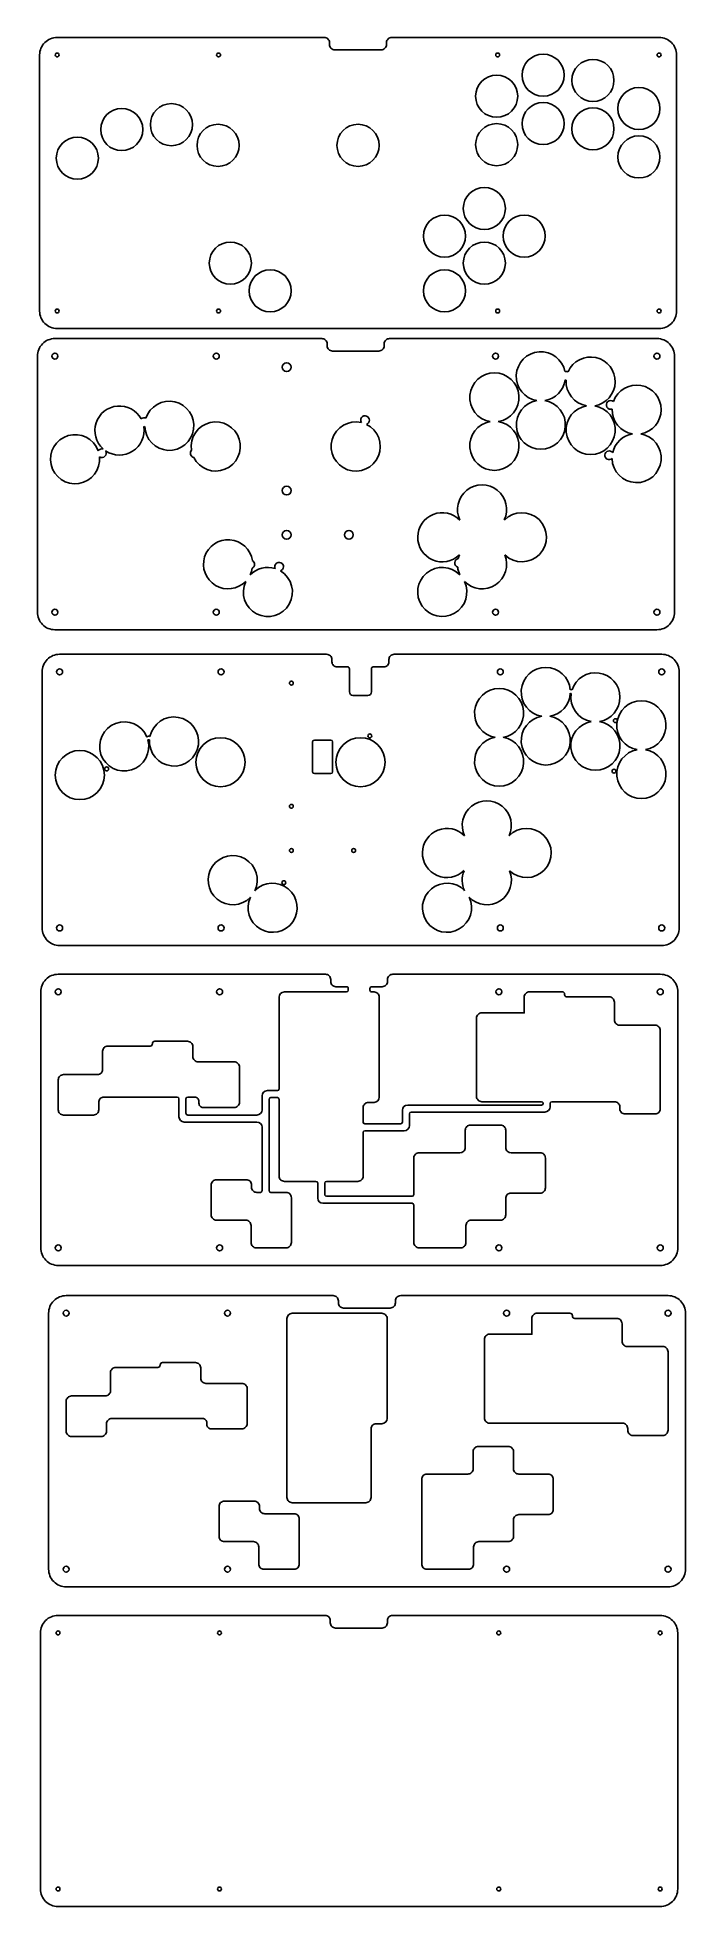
# Model space of a CAD drawing. Header units: inches. Extents: x 57 to 427, y 54 to 1119.
import ezdxf

# ---------------------------------------------------------------- set-up
doc = ezdxf.new("R2010")
doc.units = ezdxf.units.IN
doc.header["$MEASUREMENT"] = 0

msp = doc.modelspace()

# ---------------------------------------------------------------- linework, layer by layer
at = {"linetype": 'Continuous'}
for p, q in [((245.6, 744.1), (237.1, 744.1)), ((224.5, 718.6), (215.1, 718.6))]:
    msp.add_line(p, q, dxfattribs=at)
for p, q in [((214.1, 717.6), (214.1, 700.5)), ((225.5, 717.6), (225.5, 700.5)), ((215.1, 699.5), (224.5, 699.5)), ((137.9, 514.2), (137.9, 504)), ((141.9, 514.2), (141.9, 506)), ((142.9, 515.2), (147.5, 515.2)), ((185.3, 508), (185.3, 515.9)), ((194, 518.9), (188.3, 518.9)), ((189.3, 461.9), (189.3, 513.9)), ((194, 514.9), (190.3, 514.9)), ((345.5, 511.6), (345.5, 511.6)), ((349.5, 511.6), (349.5, 509.7)), ((140.9, 501), (182.3, 501)), ((142.9, 505), (182.3, 505)), ((242.9, 509.2), (242.9, 501)), ((265.3, 501), (265.3, 507.7)), ((268.3, 510.7), (344.6, 510.7)), ((269.3, 499), (269.3, 505.7)), ((270.3, 506.7), (346.5, 506.7)), ((185.3, 461.9), (185.3, 498)), ((243.9, 500), (264.3, 500)), ((243.9, 496), (266.3, 496)), ((217, 466.2), (217, 457.7)), ((221, 466.2), (221, 459.7)), ((270.8, 458.7), (222, 458.7)), ((270.8, 454.7), (220, 454.7))]:
    msp.add_line(p, q)
for points in [[(259.2, 1119), (411.6, 1119, -0.414214), (421.6, 1109), (421.6, 963.1, -0.414214), (411.6, 953.1), (68.5, 953.1, -0.414214), (58.5, 963.1), (58.5, 1109, -0.414214), (68.5, 1119), (220.7, 1119, -0.414214), (223.7, 1116), (223.7, 1114.9, 0.414214), (226.7, 1111.9), (253.2, 1111.9, 0.414214), (256.2, 1114.9), (256.2, 1116, -0.414214)], [(257.9, 947.4), (410.4, 947.4, -0.414214), (420.4, 937.4), (420.4, 791.5, -0.414214), (410.4, 781.5), (67.2, 781.5, -0.414214), (57.2, 791.5), (57.2, 937.4, -0.414214), (67.2, 947.4), (219.4, 947.4, -0.414214), (222.4, 944.4), (222.4, 943.3, 0.414214), (225.4, 940.3), (251.9, 940.3, 0.414214), (254.9, 943.3), (254.9, 944.4, -0.414214)], [(264.3, 402.1), (416.7, 402.1, -0.414214), (426.7, 392.1), (426.7, 246.2, -0.414214), (416.7, 236.2), (73.6, 236.2, -0.414214), (63.6, 246.2), (63.6, 392.1, -0.414214), (73.6, 402.1), (225.8, 402.1, -0.414214), (228.8, 399.1), (228.8, 398, 0.414214), (231.8, 395), (258.3, 395, 0.414214), (261.3, 398), (261.3, 399.1, -0.414214)], [(247.4, 326.1), (247.4, 287.1, -0.414214), (244.4, 284.1), (202.5, 284.1, -0.414214), (199.5, 287.1), (199.5, 389, -0.414213), (202.5, 392), (253.6, 392, -0.414294), (256.6, 389), (256.6, 332.1, -0.414134), (253.6, 329.1), (250.4, 329.1, 0.414214)], [(312, 377.1), (312, 332.4, 0.414214), (315, 329.4), (390.7, 329.4, -0.414214), (393.7, 326.4), (393.7, 325.4, 0.414214), (396.7, 322.4), (413.7, 322.4, 0.414214), (416.7, 325.4), (416.7, 370.1, 0.414214), (413.7, 373.1), (393.5, 373.1, -0.414214), (390.5, 376.1), (390.5, 386.1, 0.414214), (387.5, 389.1), (363.6, 389.1, -0.414214), (362.2, 390.5), (362.2, 390.7, 0.414214), (360.8, 392.1), (342.1, 392.1, 0.414214), (339.1, 389.1), (339.1, 380.1), (315, 380.1, 0.414214)], [(153.8, 329.7), (153.8, 328.6, 0.414214), (156.2, 326.2), (173.8, 326.2, 0.414214), (176.8, 329.2), (176.8, 349.1, 0.414214), (173.8, 352.1), (153.3, 352.1, -0.414214), (150.3, 355.1), (150.3, 360.9, 0.414214), (147.3, 363.9), (128.5, 363.9, 0.414214), (127.2, 362.6), (127.2, 362.5, -0.414214), (125.9, 361.2), (101.9, 361.2, 0.414214), (98.9, 358.2), (98.9, 347.9, -0.414214), (95.9, 344.9), (76.6, 344.9, 0.414214), (73.6, 341.9), (73.6, 324.8, 0.414214), (76.6, 321.8), (93.6, 321.8, 0.414214), (96.6, 324.8), (96.6, 329.1, -0.414214), (99.6, 332.1), (151.4, 332.1, -0.414214)], [(276.3, 249.2), (276.3, 297.4, -0.414214), (279.3, 300.4), (302.6, 300.4, 0.414214), (305.6, 303.4), (305.6, 313.2, -0.414214), (308.6, 316.2), (325.6, 316.2, -0.414214), (328.6, 313.2), (328.6, 303.4, 0.414214), (331.6, 300.4), (348.3, 300.4, -0.414214), (351.3, 297.4), (351.3, 280.3, -0.414214), (348.3, 277.3), (331.6, 277.3, 0.414214), (328.6, 274.3), (328.6, 264.9, -0.414214), (325.6, 261.9), (308.9, 261.9, 0.414214), (305.9, 258.9), (305.9, 249.2, -0.414214), (302.9, 246.2), (279.3, 246.2, -0.414214)], [(183.8, 280.8), (183.8, 282, 0.414214), (180.8, 285), (163.8, 285, 0.414214), (160.8, 282), (160.8, 264.9, 0.414214), (163.8, 261.9), (180.4, 261.9, -0.414214), (183.4, 258.9), (183.4, 249.2, 0.414214), (186.4, 246.2), (203.5, 246.2, 0.414214), (206.5, 249.2), (206.5, 274.8, 0.414214), (203.5, 277.8), (186.8, 277.8, -0.414214)], [(259.7, 219.9), (412.2, 219.9, -0.414214), (422.2, 209.9), (422.2, 64, -0.414214), (412.2, 54), (69, 54, -0.414214), (59, 64), (59, 209.9, -0.414214), (69, 219.9), (221.2, 219.9, -0.414214), (224.2, 216.9), (224.2, 215.7, 0.414214), (227.2, 212.7), (253.7, 212.7, 0.414214), (256.7, 215.7), (256.7, 216.9, -0.414214)]]:
    msp.add_lwpolyline(points, format="xyb", close=True)
for points in [[(247.6, 746.1), (247.6, 759.3, -0.414214), (248.6, 760.3), (254.6, 760.3, 0.414214), (257.6, 763.3), (257.6, 764.5, -0.414214), (260.6, 767.5), (413.1, 767.5, -0.414214), (423.1, 757.5), (423.1, 611.6, -0.414214), (413.1, 601.6), (69.9, 601.6, -0.414214), (59.9, 611.6), (59.9, 757.5, -0.414214), (69.9, 767.5), (222.1, 767.5, -0.414214), (225.1, 764.5), (225.1, 763.3, 0.414214), (228.1, 760.3), (234.1, 760.3, -0.414214), (235.1, 759.3), (235.1, 746.1)], [(195, 519.9), (195, 572.1, -0.414213), (198, 575.1), (233.4, 575.1, 0.414213), (234.4, 576.1), (234.4, 577.1, 0.414214), (233.4, 578.1), (227.4, 578.1, -0.414214), (224.4, 581.1), (224.4, 582.2, 0.414214), (221.4, 585.2), (69.1, 585.2, 0.414214), (59.1, 575.2), (59.1, 429.3, 0.414214), (69.1, 419.3), (412.3, 419.3, 0.414214), (422.3, 429.3), (422.3, 575.2, 0.414214), (412.3, 585.2), (259.8, 585.2, 0.414214), (256.8, 582.2), (256.8, 581.1, -0.414214), (253.8, 578.1), (247.8, 578.1, 0.414214), (246.8, 577.1), (246.8, 576.1, 0.414214), (247.8, 575.1), (249.1, 575.1, -0.414294), (252.1, 572.1), (252.1, 515.2, -0.414134), (249.1, 512.2), (245.9, 512.2, 0.414214), (242.9, 509.2)], [(350.5, 512.6), (386.2, 512.6, -0.414214), (389.2, 509.6), (389.2, 508.6, 0.414214), (392.2, 505.6), (409.3, 505.6, 0.414214), (412.3, 508.6), (412.3, 553.2, 0.414214), (409.3, 556.2), (389.1, 556.2, -0.414214), (386.1, 559.2), (386.1, 569.3, 0.414214), (383.1, 572.3), (359.1, 572.3, -0.414214), (357.7, 573.7), (357.7, 573.8, 0.414214), (356.3, 575.2), (337.7, 575.2, 0.414214), (334.7, 572.2), (334.7, 563.2), (310.5, 563.2, 0.414214), (307.5, 560.2), (307.5, 515.6, 0.414214), (310.5, 512.6), (344.6, 512.6)], [(146.9, 515.2, -0.414214), (149.3, 512.8), (149.3, 511.7, 0.414214), (151.7, 509.3), (169.4, 509.3, 0.414214), (172.4, 512.3), (172.4, 532.3, 0.414214), (169.4, 535.3), (148.8, 535.3, -0.414214), (145.8, 538.3), (145.8, 544, 0.414214), (142.8, 547), (124.1, 547, 0.414214), (122.8, 545.7), (122.8, 545.6, -0.414214), (121.5, 544.3), (97.4, 544.3, 0.414214), (94.4, 541.3), (94.4, 531, -0.414214), (91.4, 528), (72.1, 528, 0.414214), (69.1, 525), (69.1, 508, 0.414214), (72.1, 505), (89.2, 505, 0.414214), (92.2, 508), (92.2, 512.2, -0.414214), (95.2, 515.2), (136.9, 515.2)], [(216, 467.2), (198, 467.2, -0.414214), (195, 470.2), (195, 513.9)], [(242.9, 495), (242.9, 470.2, -0.414214), (239.9, 467.2), (222, 467.2)], [(271.8, 459.7), (271.8, 480.5, -0.414214), (274.8, 483.5), (298.1, 483.5, 0.414214), (301.1, 486.5), (301.1, 496.3, -0.414214), (304.1, 499.3), (321.2, 499.3, -0.414214), (324.2, 496.3), (324.2, 486.5, 0.414214), (327.2, 483.5), (343.8, 483.5, -0.414214), (346.8, 480.5), (346.8, 463.5, -0.414214), (343.8, 460.5), (327.2, 460.5, 0.414214), (324.2, 457.5), (324.2, 448.1, -0.414214), (321.2, 445.1), (304.5, 445.1, 0.414214), (301.5, 442.1), (301.5, 432.3, -0.414214), (298.5, 429.3), (274.8, 429.3, -0.414214), (271.8, 432.3), (271.8, 453.7)], [(184.3, 460.9), (182.3, 460.9, -0.414214), (179.3, 463.9), (179.3, 465.1, 0.414214), (176.3, 468.1), (159.3, 468.1, 0.414214), (156.3, 465.1), (156.3, 448.1, 0.414214), (159.3, 445.1), (176, 445.1, -0.414214), (179, 442.1), (179, 432.3, 0.414214), (182, 429.3), (199, 429.3, 0.414214), (202, 432.3), (202, 457.9, 0.414214), (199, 460.9), (190.3, 460.9)]]:
    msp.add_lwpolyline(points, format="xyb")
for centre, radius in [((68.5, 1109), 1.1), ((160.5, 1109), 1.1), ((319.6, 1109), 1.1), ((345.5, 1097.5), 12), ((411.6, 1109), 1.1), ((319, 1085.5), 12), ((373.9, 1094.5), 12), ((400.1, 1078.5), 12), ((105.3, 1066.5), 12), ((133.6, 1069.3), 12), ((345.5, 1069.9), 12), ((373.9, 1066.9), 12), ((160.2, 1057.5), 12), ((240, 1057.5), 12), ((319, 1057.9), 12), ((80, 1050.2), 12), ((400.1, 1050.9), 12), ((312, 1021.5), 12), ((289.3, 1005.8), 12), ((334.7, 1005.8), 12), ((167.2, 990.4), 12), ((312, 990.4), 12), ((189.9, 974.6), 12), ((289.3, 974.6), 12), ((68.5, 963.1), 1.1), ((160.5, 963.1), 1.1), ((319.6, 963.1), 1.1), ((411.6, 963.1), 1.1), ((67.2, 937.4), 1.7), ((67.2, 937.4), 1.7), ((159.2, 937.4), 1.7), ((159.2, 937.4), 1.7), ((318.4, 937.4), 1.7), ((318.4, 937.4), 1.7), ((410.4, 937.4), 1.7), ((410.4, 937.4), 1.7), ((199.3, 931.1), 2.5), ((199.3, 860.8), 2.5), ((199.3, 835.6), 2.5), ((234.8, 835.6), 2.5), ((67.2, 791.5), 1.7), ((67.2, 791.5), 1.7), ((159.2, 791.5), 1.7), ((159.2, 791.5), 1.7), ((318.4, 791.5), 1.7), ((318.4, 791.5), 1.7), ((410.4, 791.5), 1.7), ((410.4, 791.5), 1.7), ((69.9, 757.5), 1.7), ((69.9, 757.5), 1.7), ((161.9, 757.5), 1.7), ((161.9, 757.5), 1.7), ((321.1, 757.5), 1.7), ((321.1, 757.5), 1.7), ((413.1, 757.5), 1.7), ((413.1, 757.5), 1.7), ((202, 751.1), 1.1), ((386.7, 729.7), 1.1), ((161.6, 706), 14), ((241.4, 706), 14), ((246.7, 721), 1.1), ((81.4, 698.7), 14), ((96.7, 702.2), 1.1), ((385.9, 700.9), 1.1), ((202, 680.9), 1.1), ((202, 655.7), 1.1), ((237.5, 655.7), 1.1), ((197.7, 637.4), 1.1), ((69.9, 611.6), 1.7), ((69.9, 611.6), 1.7), ((161.9, 611.6), 1.7), ((161.9, 611.6), 1.7), ((321.1, 611.6), 1.7), ((321.1, 611.6), 1.7), ((413.1, 611.6), 1.7), ((413.1, 611.6), 1.7), ((69.1, 575.2), 1.7), ((161.1, 575.2), 1.7), ((320.3, 575.2), 1.7), ((412.3, 575.2), 1.7), ((69.1, 429.3), 1.7), ((161.1, 429.3), 1.7), ((320.3, 429.3), 1.7), ((412.3, 429.3), 1.7), ((73.6, 392.1), 1.7), ((73.6, 392.1), 1.7), ((165.6, 392.1), 1.7), ((165.6, 392.1), 1.7), ((324.7, 392.1), 1.7), ((324.7, 392.1), 1.7), ((416.7, 392.1), 1.7), ((416.7, 392.1), 1.7), ((73.6, 246.2), 1.7), ((73.6, 246.2), 1.7), ((165.6, 246.2), 1.7), ((165.6, 246.2), 1.7), ((324.7, 246.2), 1.7), ((324.7, 246.2), 1.7), ((416.7, 246.2), 1.7), ((416.7, 246.2), 1.7), ((69, 209.9), 1.1), ((161, 209.9), 1.1), ((320.2, 209.9), 1.1), ((412.2, 209.9), 1.1), ((69, 64), 1.1), ((161, 64), 1.1), ((320.2, 64), 1.1), ((412.2, 64), 1.1)]:
    msp.add_circle(centre, radius)
for centre, radius, start, end in [((344.2, 925.9), 14, 10.9692, 260.4259), ((317.7, 913.9), 14, 278.8039, 260.4136), ((358.8, 926.2), 2.5, 67.3322, 108.8392), ((372.6, 922.9), 14, 279.5741, 156.5122), ((344.2, 925.9), 14, 279.5741, 351.3761), ((358.8, 926.2), 2.5, 253.5061, 265.9904), ((372.6, 922.9), 14, 176.8103, 260.4259), ((398.8, 906.9), 14, 279.5741, 160.7805), ((104, 895), 14, 28.2695, 228.3809), ((132.4, 897.7), 14, 181.8596, 162.2072), ((344.2, 898.3), 14, 99.5741, 80.4259), ((372.6, 895.3), 14, 99.5741, 80.4259), ((384, 909.6), 2.5, 49.0635, 290.1878), ((398.8, 906.9), 14, 178.4708, 260.4259), ((104, 895), 14, 235.7794, 9.2242), ((118, 899.7), 2.5, 64.9143, 130.859), ((118, 899.7), 2.5, 266.6347, 279.1526), ((158.9, 885.9), 14, 206.4717, 188.5501), ((238.7, 885.9), 14, 76.7455, 64.3188), ((244, 900.9), 2.5, 287.8396, 213.2247), ((317.7, 886.3), 14, 99.5864, 81.1701), ((317.4, 900.4), 2.5, 183.7565, 188.0248), ((317.4, 900.4), 2.5, 353.3637, 354.7493), ((78.7, 878.7), 14, 20.0056, 5.4197), ((94, 882.1), 2.5, 73.2608, 147.406), ((398.8, 879.3), 14, 181.2521, 80.4259), ((398.8, 879.3), 14, 99.5741, 167.2088), ((94, 882.1), 2.5, 238.0193, 30.8995), ((146.9, 882.1), 2.5, 136.7899, 258.2319), ((383.2, 880.9), 2.5, 37.4319, 311.029), ((310.7, 850), 14, 334.797, 205.4733), ((288, 834.2), 14, 44.1339, 314.2092), ((333.4, 834.2), 14, 226.0759, 135.5247), ((165.9, 818.8), 14, 8.655, 315.8777), ((178.5, 818.7), 2.5, 298.3197, 60.9633), ((297.6, 819.6), 2.5, 100.9964, 251.8979), ((310.7, 818.8), 14, 157.4014, 166.4939), ((310.7, 818.8), 14, 224.1339, 22.384), ((188.6, 803), 14, 154.5175, 58.8939), ((188.6, 803), 14, 72.7388, 135.8777), ((165.9, 818.8), 14, 334.5175, 350.6281), ((195, 817.4), 2.5, 288.2662, 203.3665), ((288, 803), 14, 44.1339, 25.4733), ((310.7, 818.8), 14, 186.4004, 205.4733), ((347, 746), 14, 4.9865, 260.4259), ((375.3, 743), 14, 279.5741, 162.2525), ((320.4, 734), 14, 279.5864, 260.4136), ((361.5, 746.3), 1.1, 64.7187, 123.335), ((347, 746), 14, 279.5741, 357.3589), ((361.5, 746.3), 1.1, 239.0104, 268.6039), ((375.3, 743), 14, 171.07, 260.4259), ((401.5, 727), 14, 279.5741, 260.4259), ((106.7, 715), 14, 21.9627, 15.531), ((135.1, 717.8), 14, 175.9051, 168.1617), ((347, 718.4), 14, 99.5741, 80.4259), ((375.3, 715.4), 14, 99.5741, 80.4259), ((120.7, 719.8), 1.1, 51.2805, 153.1871), ((120.7, 719.8), 1.1, 244.3066, 292.7864), ((215.1, 717.6), 1, 90, 180), ((224.5, 717.6), 1, 0, 90), ((320.4, 706.4), 14, 99.5864, 80.4136), ((401.5, 699.3), 14, 99.5741, 80.4259), ((215.1, 700.5), 1, 180, 270), ((224.5, 700.5), 1, 270, 0), ((313.4, 670), 14, 334.797, 205.4733), ((290.7, 654.3), 14, 44.1339, 314.2092), ((336.1, 654.3), 14, 226.0759, 135.5247), ((168.6, 638.8), 14, 334.5175, 315.8777), ((313.4, 638.8), 14, 157.4014, 205.4733), ((313.4, 638.8), 14, 224.1339, 22.384), ((191.3, 623.1), 14, 154.5175, 135.8777), ((290.7, 623.1), 14, 44.1339, 25.4733), ((136.9, 514.2), 1, 0, 90), ((142.9, 514.2), 1, 90, 180), ((188.3, 515.9), 3, 90, 180), ((190.3, 513.9), 1, 90, 180), ((194, 519.9), 1, 270, 0), ((194, 513.9), 1, 0, 90), ((344.6, 511.6), 0.94, 0, 90), ((344.6, 511.6), 0.94, 270, 0), ((350.5, 511.6), 1, 90, 180), ((140.9, 504), 3, 180, 270), ((142.9, 506), 1, 180, 270), ((182.3, 508), 3, 270, 0), ((182.3, 498), 3, 0, 90), ((243.9, 501), 1, 180, 270), ((264.3, 501), 1, 270, 0), ((268.3, 507.7), 3, 90, 180), ((270.3, 505.7), 1, 90, 180), ((346.5, 509.7), 3, 270, 0), ((243.9, 495), 1, 90, 180), ((266.3, 499), 3, 270, 0), ((184.3, 461.9), 1, 270, 0), ((190.3, 461.9), 1, 180, 270), ((216, 466.2), 1, 0, 90), ((222, 466.2), 1, 90, 180), ((222, 459.7), 1, 180, 270), ((270.8, 459.7), 1, 270, 0), ((220, 457.7), 3, 180, 270), ((270.8, 453.7), 1, 0, 90)]:
    msp.add_arc(centre, radius, start, end)
for centre, start, end in [((237.1, 746.1), 180, 270), ((245.6, 746.1), 270, 0)]:
    msp.add_arc(centre, 2, start, end, dxfattribs=at)

doc.saveas('drawing.dxf')
